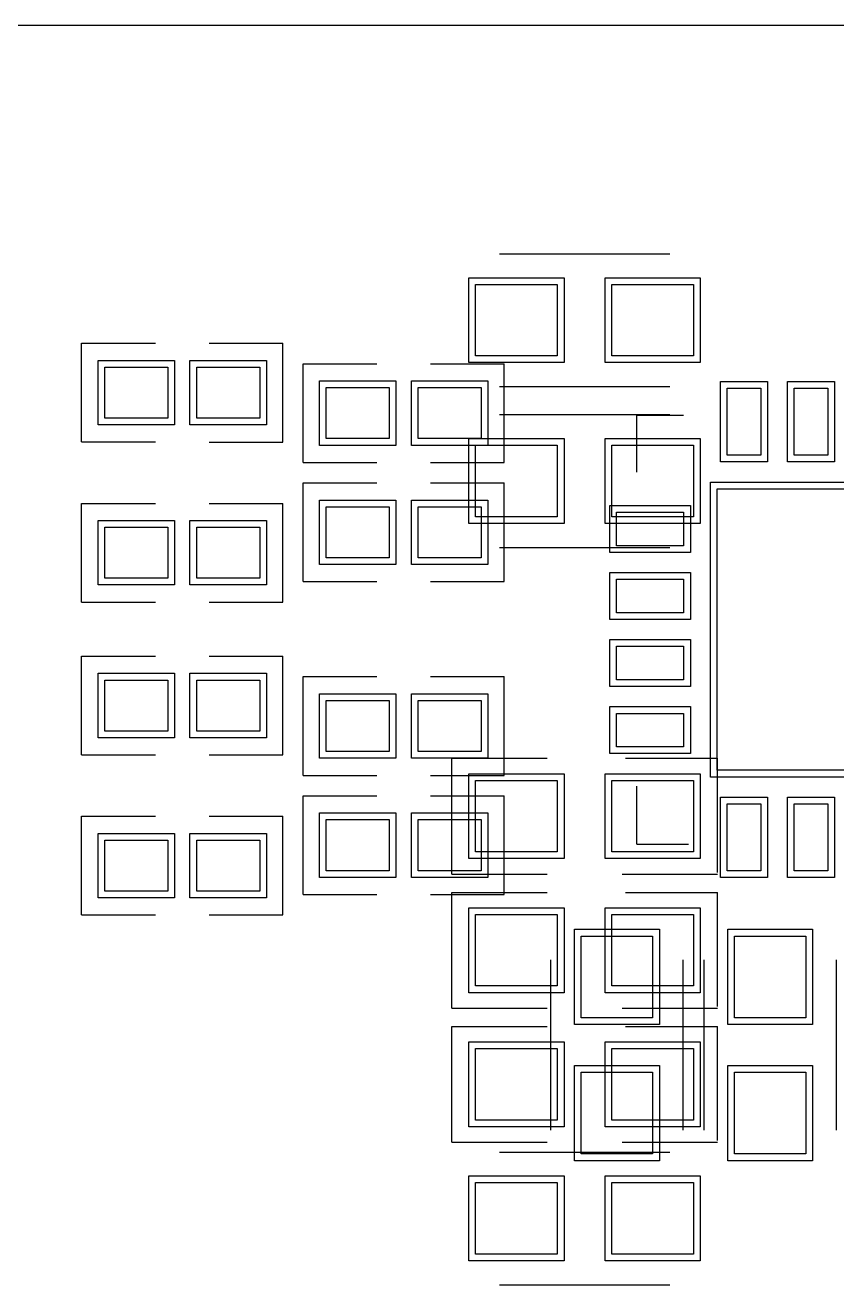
# Model space of a CAD drawing. Header units: inches. Extents: x -5 to 125, y -8 to 83.
# Drawn here: x 83.42 to 89.47, y 52.08 to 61.48 of the extents above; entities that cross this region are included whole.
import ezdxf

# ---------------------------------------------------------------- set-up
doc = ezdxf.new("R2010")
doc.units = ezdxf.units.IN
for name, color, linetype in [('Bottom Overlay', 54, 'Continuous'), ('Bottom Paste', 16, 'Continuous'), ('Bottom Solder', 6, 'Continuous'), ('Top Overlay', 2, 'Continuous'), ('Top Paste', 8, 'Continuous'), ('Top Solder', 216, 'Continuous')]:
    doc.layers.add(name, color=color, linetype=linetype)

# ---------------------------------------------------------------- blocks, each defined once
blk = doc.blocks.new('0201R_3')
at = {"layer": 'Top Overlay'}
for p, q in [((-0.2, 0.3683), (-0.75, 0.3683)), ((-0.75, 0.3683), (-0.75, -0.368)), ((0.75, 0.368), (0.2, 0.368)), ((0.75, 0.368), (0.75, -0.368)), ((-0.2, -0.3683), (-0.75, -0.368)), ((0.75, -0.368), (0.2, -0.368))]:
    blk.add_line(p, q, dxfattribs=at)
at = {"layer": 'Top Paste'}
for p, q in [((-0.5778, -0.1905), (-0.5778, 0.1905)), ((-0.5778, 0.1905), (-0.108, 0.1905)), ((-0.108, 0.1905), (-0.108, -0.1905)), ((0.108, -0.1905), (0.108, 0.1905)), ((0.108, 0.1905), (0.5778, 0.1905)), ((0.5778, 0.1905), (0.5778, -0.1905)), ((-0.108, -0.1905), (-0.5778, -0.1905)), ((0.5778, -0.1905), (0.108, -0.1905))]:
    blk.add_line(p, q, dxfattribs=at)
at = {"layer": 'Top Solder'}
for p, q in [((-0.6278, -0.2405), (-0.6278, 0.2405)), ((-0.6278, 0.2405), (-0.058, 0.2405)), ((-0.058, 0.2405), (-0.058, -0.2405)), ((0.058, -0.2405), (0.058, 0.2405)), ((0.058, 0.2405), (0.6278, 0.2405)), ((0.6278, 0.2405), (0.6278, -0.2405)), ((-0.058, -0.2405), (-0.6278, -0.2405)), ((0.6278, -0.2405), (0.058, -0.2405))]:
    blk.add_line(p, q, dxfattribs=at)
blk = doc.blocks.new('0201R_4')
at = {"layer": 'Top Overlay'}
for p, q in [((-0.2, 0.3683), (-0.75, 0.3683)), ((-0.75, 0.3683), (-0.75, -0.368)), ((0.75, 0.368), (0.2, 0.368)), ((0.75, 0.368), (0.75, -0.368)), ((-0.2, -0.3683), (-0.75, -0.368)), ((0.75, -0.368), (0.2, -0.368))]:
    blk.add_line(p, q, dxfattribs=at)
at = {"layer": 'Top Paste'}
for p, q in [((-0.5778, -0.1905), (-0.5778, 0.1905)), ((-0.5778, 0.1905), (-0.108, 0.1905)), ((-0.108, 0.1905), (-0.108, -0.1905)), ((0.108, -0.1905), (0.108, 0.1905)), ((0.108, 0.1905), (0.5778, 0.1905)), ((0.5778, 0.1905), (0.5778, -0.1905)), ((-0.108, -0.1905), (-0.5778, -0.1905)), ((0.5778, -0.1905), (0.108, -0.1905))]:
    blk.add_line(p, q, dxfattribs=at)
at = {"layer": 'Top Solder'}
for p, q in [((-0.6278, -0.2405), (-0.6278, 0.2405)), ((-0.6278, 0.2405), (-0.058, 0.2405)), ((-0.058, 0.2405), (-0.058, -0.2405)), ((0.058, -0.2405), (0.058, 0.2405)), ((0.058, 0.2405), (0.6278, 0.2405)), ((0.6278, 0.2405), (0.6278, -0.2405)), ((-0.058, -0.2405), (-0.6278, -0.2405)), ((0.6278, -0.2405), (0.058, -0.2405))]:
    blk.add_line(p, q, dxfattribs=at)
blk = doc.blocks.new('0201R_5')
at = {"layer": 'Top Overlay'}
for p, q in [((-0.2, 0.3683), (-0.75, 0.3683)), ((-0.75, 0.3683), (-0.75, -0.368)), ((0.75, 0.368), (0.2, 0.368)), ((0.75, 0.368), (0.75, -0.368)), ((-0.2, -0.3683), (-0.75, -0.368)), ((0.75, -0.368), (0.2, -0.368))]:
    blk.add_line(p, q, dxfattribs=at)
at = {"layer": 'Top Paste'}
for p, q in [((-0.5778, -0.1905), (-0.5778, 0.1905)), ((-0.5778, 0.1905), (-0.108, 0.1905)), ((-0.108, 0.1905), (-0.108, -0.1905)), ((0.108, -0.1905), (0.108, 0.1905)), ((0.108, 0.1905), (0.5778, 0.1905)), ((0.5778, 0.1905), (0.5778, -0.1905)), ((-0.108, -0.1905), (-0.5778, -0.1905)), ((0.5778, -0.1905), (0.108, -0.1905))]:
    blk.add_line(p, q, dxfattribs=at)
at = {"layer": 'Top Solder'}
for p, q in [((-0.6278, -0.2405), (-0.6278, 0.2405)), ((-0.6278, 0.2405), (-0.058, 0.2405)), ((-0.058, 0.2405), (-0.058, -0.2405)), ((0.058, -0.2405), (0.058, 0.2405)), ((0.058, 0.2405), (0.6278, 0.2405)), ((0.6278, 0.2405), (0.6278, -0.2405)), ((-0.058, -0.2405), (-0.6278, -0.2405)), ((0.6278, -0.2405), (0.058, -0.2405))]:
    blk.add_line(p, q, dxfattribs=at)
blk = doc.blocks.new('0201R_6')
at = {"layer": 'Top Overlay'}
for p, q in [((-0.2, 0.3683), (-0.75, 0.3683)), ((-0.75, 0.3683), (-0.75, -0.368)), ((0.75, 0.368), (0.2, 0.368)), ((0.75, 0.368), (0.75, -0.368)), ((-0.2, -0.3683), (-0.75, -0.368)), ((0.75, -0.368), (0.2, -0.368))]:
    blk.add_line(p, q, dxfattribs=at)
at = {"layer": 'Top Paste'}
for p, q in [((-0.5778, -0.1905), (-0.5778, 0.1905)), ((-0.5778, 0.1905), (-0.108, 0.1905)), ((-0.108, 0.1905), (-0.108, -0.1905)), ((0.108, -0.1905), (0.108, 0.1905)), ((0.108, 0.1905), (0.5778, 0.1905)), ((0.5778, 0.1905), (0.5778, -0.1905)), ((-0.108, -0.1905), (-0.5778, -0.1905)), ((0.5778, -0.1905), (0.108, -0.1905))]:
    blk.add_line(p, q, dxfattribs=at)
at = {"layer": 'Top Solder'}
for p, q in [((-0.6278, -0.2405), (-0.6278, 0.2405)), ((-0.6278, 0.2405), (-0.058, 0.2405)), ((-0.058, 0.2405), (-0.058, -0.2405)), ((0.058, -0.2405), (0.058, 0.2405)), ((0.058, 0.2405), (0.6278, 0.2405)), ((0.6278, 0.2405), (0.6278, -0.2405)), ((-0.058, -0.2405), (-0.6278, -0.2405)), ((0.6278, -0.2405), (0.058, -0.2405))]:
    blk.add_line(p, q, dxfattribs=at)
blk = doc.blocks.new('0201R_7')
at = {"layer": 'Top Overlay'}
for p, q in [((-0.2, 0.3683), (-0.75, 0.3683)), ((-0.75, 0.3683), (-0.75, -0.368)), ((0.75, 0.368), (0.2, 0.368)), ((0.75, 0.368), (0.75, -0.368)), ((-0.2, -0.3683), (-0.75, -0.368)), ((0.75, -0.368), (0.2, -0.368))]:
    blk.add_line(p, q, dxfattribs=at)
at = {"layer": 'Top Paste'}
for p, q in [((-0.5778, -0.1905), (-0.5778, 0.1905)), ((-0.5778, 0.1905), (-0.108, 0.1905)), ((-0.108, 0.1905), (-0.108, -0.1905)), ((0.108, -0.1905), (0.108, 0.1905)), ((0.108, 0.1905), (0.5778, 0.1905)), ((0.5778, 0.1905), (0.5778, -0.1905)), ((-0.108, -0.1905), (-0.5778, -0.1905)), ((0.5778, -0.1905), (0.108, -0.1905))]:
    blk.add_line(p, q, dxfattribs=at)
at = {"layer": 'Top Solder'}
for p, q in [((-0.6278, -0.2405), (-0.6278, 0.2405)), ((-0.6278, 0.2405), (-0.058, 0.2405)), ((-0.058, 0.2405), (-0.058, -0.2405)), ((0.058, -0.2405), (0.058, 0.2405)), ((0.058, 0.2405), (0.6278, 0.2405)), ((0.6278, 0.2405), (0.6278, -0.2405)), ((-0.058, -0.2405), (-0.6278, -0.2405)), ((0.6278, -0.2405), (0.058, -0.2405))]:
    blk.add_line(p, q, dxfattribs=at)
blk = doc.blocks.new('0201R_8')
at = {"layer": 'Top Overlay'}
for p, q in [((-0.2, 0.3683), (-0.75, 0.3683)), ((-0.75, 0.3683), (-0.75, -0.368)), ((0.75, 0.368), (0.2, 0.368)), ((0.75, 0.368), (0.75, -0.368)), ((-0.2, -0.3683), (-0.75, -0.368)), ((0.75, -0.368), (0.2, -0.368))]:
    blk.add_line(p, q, dxfattribs=at)
at = {"layer": 'Top Paste'}
for p, q in [((-0.5778, -0.1905), (-0.5778, 0.1905)), ((-0.5778, 0.1905), (-0.108, 0.1905)), ((-0.108, 0.1905), (-0.108, -0.1905)), ((0.108, -0.1905), (0.108, 0.1905)), ((0.108, 0.1905), (0.5778, 0.1905)), ((0.5778, 0.1905), (0.5778, -0.1905)), ((-0.108, -0.1905), (-0.5778, -0.1905)), ((0.5778, -0.1905), (0.108, -0.1905))]:
    blk.add_line(p, q, dxfattribs=at)
at = {"layer": 'Top Solder'}
for p, q in [((-0.6278, -0.2405), (-0.6278, 0.2405)), ((-0.6278, 0.2405), (-0.058, 0.2405)), ((-0.058, 0.2405), (-0.058, -0.2405)), ((0.058, -0.2405), (0.058, 0.2405)), ((0.058, 0.2405), (0.6278, 0.2405)), ((0.6278, 0.2405), (0.6278, -0.2405)), ((-0.058, -0.2405), (-0.6278, -0.2405)), ((0.6278, -0.2405), (0.058, -0.2405))]:
    blk.add_line(p, q, dxfattribs=at)
blk = doc.blocks.new('0201R_10')
at = {"layer": 'Top Overlay'}
for p, q in [((-0.2, 0.3683), (-0.75, 0.3683)), ((-0.75, 0.3683), (-0.75, -0.368)), ((0.75, 0.368), (0.2, 0.368)), ((0.75, 0.368), (0.75, -0.368)), ((-0.2, -0.3683), (-0.75, -0.368)), ((0.75, -0.368), (0.2, -0.368))]:
    blk.add_line(p, q, dxfattribs=at)
at = {"layer": 'Top Paste'}
for p, q in [((-0.5778, -0.1905), (-0.5778, 0.1905)), ((-0.5778, 0.1905), (-0.108, 0.1905)), ((-0.108, 0.1905), (-0.108, -0.1905)), ((0.108, -0.1905), (0.108, 0.1905)), ((0.108, 0.1905), (0.5778, 0.1905)), ((0.5778, 0.1905), (0.5778, -0.1905)), ((-0.108, -0.1905), (-0.5778, -0.1905)), ((0.5778, -0.1905), (0.108, -0.1905))]:
    blk.add_line(p, q, dxfattribs=at)
at = {"layer": 'Top Solder'}
for p, q in [((-0.6278, -0.2405), (-0.6278, 0.2405)), ((-0.6278, 0.2405), (-0.058, 0.2405)), ((-0.058, 0.2405), (-0.058, -0.2405)), ((0.058, -0.2405), (0.058, 0.2405)), ((0.058, 0.2405), (0.6278, 0.2405)), ((0.6278, 0.2405), (0.6278, -0.2405)), ((-0.058, -0.2405), (-0.6278, -0.2405)), ((0.6278, -0.2405), (0.058, -0.2405))]:
    blk.add_line(p, q, dxfattribs=at)
blk = doc.blocks.new('0402C_11')
at = {"layer": 'Top Overlay'}
for p, q in [((0.635, 0.4953), (-0.635, 0.4953)), ((-0.635, -0.495), (0.635, -0.495))]:
    blk.add_line(p, q, dxfattribs=at)
at = {"layer": 'Top Paste'}
for p, q in [((-0.8128, -0.2667), (-0.8128, 0.2667)), ((-0.8128, 0.2667), (-0.2032, 0.2667)), ((-0.2032, 0.2667), (-0.2032, -0.2667)), ((0.2032, -0.2667), (0.2032, 0.2667)), ((0.2032, 0.2667), (0.8128, 0.2667)), ((0.8128, 0.2667), (0.8128, -0.2667)), ((-0.2032, -0.2667), (-0.8128, -0.2667)), ((0.8128, -0.2667), (0.2032, -0.2667))]:
    blk.add_line(p, q, dxfattribs=at)
at = {"layer": 'Top Solder'}
for p, q in [((-0.8628, -0.3167), (-0.8628, 0.3167)), ((-0.8628, 0.3167), (-0.1532, 0.3167)), ((-0.1532, 0.3167), (-0.1532, -0.3167)), ((0.1532, -0.3167), (0.1532, 0.3167)), ((0.1532, 0.3167), (0.8628, 0.3167)), ((0.8628, 0.3167), (0.8628, -0.3167)), ((-0.1532, -0.3167), (-0.8628, -0.3167)), ((0.8628, -0.3167), (0.1532, -0.3167))]:
    blk.add_line(p, q, dxfattribs=at)
blk = doc.blocks.new('QFN14_2_5_3_2_12')
at = {"layer": 'Top Overlay'}
for p, q in [((-0.95, 1.6), (-1.3, 1.6)), ((-1.3, 1.6), (-1.3, 1.1684)), ((1.3, 1.6), (0.9146, 1.6)), ((1.3, 1.6), (1.3, 1.1684)), ((-1.3, -1.173), (-1.3, -1.6)), ((1.3, -1.173), (1.3, -1.6)), ((-0.95, -1.6), (-1.3, -1.6)), ((1.3, -1.6), (0.95, -1.6))]:
    blk.add_line(p, q, dxfattribs=at)
blk.add_circle((-2.0193, 0.762), 0.127, dxfattribs=at)
at = {"layer": 'Top Paste'}
for p, q in [((-0.625, 1.3), (-0.625, 1.8)), ((-0.625, 1.8), (-0.375, 1.8)), ((-0.375, 1.8), (-0.375, 1.3)), ((-0.125, 1.3), (-0.125, 1.8)), ((-0.125, 1.8), (0.125, 1.8)), ((0.125, 1.8), (0.125, 1.3)), ((0.375, 1.3), (0.375, 1.8)), ((0.375, 1.8), (0.625, 1.8)), ((0.625, 1.8), (0.625, 1.3)), ((-0.375, 1.3), (-0.625, 1.3)), ((0.125, 1.3), (-0.125, 1.3)), ((0.625, 1.3), (0.375, 1.3)), ((-0.7, -1.05), (-0.7, 1.05)), ((-0.7, 1.05), (0.7, 1.05)), ((0.7, 1.05), (0.7, -1.05)), ((-1.45, 0.625), (-1.45, 0.875)), ((-1.45, 0.875), (-0.95, 0.875)), ((-0.95, 0.875), (-0.95, 0.625)), ((0.95, 0.625), (0.95, 0.875)), ((0.95, 0.875), (1.45, 0.875)), ((1.45, 0.875), (1.45, 0.625)), ((-0.95, 0.625), (-1.45, 0.625)), ((1.45, 0.625), (0.95, 0.625)), ((-1.45, 0.125), (-1.45, 0.375)), ((-1.45, 0.375), (-0.95, 0.375)), ((-0.95, 0.375), (-0.95, 0.125)), ((0.95, 0.125), (0.95, 0.375)), ((0.95, 0.375), (1.45, 0.375)), ((1.45, 0.375), (1.45, 0.125)), ((-0.95, 0.125), (-1.45, 0.125)), ((1.45, 0.125), (0.95, 0.125)), ((-1.45, -0.375), (-1.45, -0.125)), ((-1.45, -0.125), (-0.95, -0.125)), ((-0.95, -0.125), (-0.95, -0.375)), ((0.95, -0.375), (0.95, -0.125)), ((0.95, -0.125), (1.45, -0.125)), ((1.45, -0.125), (1.45, -0.375)), ((-0.95, -0.375), (-1.45, -0.375)), ((1.45, -0.375), (0.95, -0.375)), ((-1.45, -0.875), (-1.45, -0.625)), ((-1.45, -0.625), (-0.95, -0.625)), ((-0.95, -0.625), (-0.95, -0.875)), ((0.95, -0.875), (0.95, -0.625)), ((0.95, -0.625), (1.45, -0.625)), ((1.45, -0.625), (1.45, -0.875)), ((-0.95, -0.875), (-1.45, -0.875)), ((1.45, -0.875), (0.95, -0.875)), ((0.7, -1.05), (-0.7, -1.05)), ((-0.625, -1.8), (-0.625, -1.3)), ((-0.625, -1.3), (-0.375, -1.3)), ((-0.375, -1.3), (-0.375, -1.8)), ((-0.125, -1.8), (-0.125, -1.3)), ((-0.125, -1.3), (0.125, -1.3)), ((0.125, -1.3), (0.125, -1.8)), ((0.375, -1.3), (0.625, -1.3)), ((0.375, -1.8), (0.375, -1.3)), ((0.625, -1.3), (0.625, -1.8)), ((-0.375, -1.8), (-0.625, -1.8)), ((0.125, -1.8), (-0.125, -1.8)), ((0.625, -1.8), (0.375, -1.8))]:
    blk.add_line(p, q, dxfattribs=at)
at = {"layer": 'Top Solder'}
for p, q in [((-0.675, 1.25), (-0.675, 1.85)), ((-0.675, 1.85), (-0.325, 1.85)), ((-0.325, 1.85), (-0.325, 1.25)), ((-0.175, 1.25), (-0.175, 1.85)), ((-0.175, 1.85), (0.175, 1.85)), ((0.175, 1.85), (0.175, 1.25)), ((0.325, 1.25), (0.325, 1.85)), ((0.325, 1.85), (0.675, 1.85)), ((0.675, 1.85), (0.675, 1.25)), ((-0.325, 1.25), (-0.675, 1.25)), ((0.175, 1.25), (-0.175, 1.25)), ((0.675, 1.25), (0.325, 1.25)), ((-0.75, -1.1), (-0.75, 1.1)), ((-0.75, 1.1), (0.75, 1.1)), ((0.75, 1.1), (0.75, -1.1)), ((-1.5, 0.575), (-1.5, 0.925)), ((-1.5, 0.925), (-0.9, 0.925)), ((-0.9, 0.925), (-0.9, 0.575)), ((0.9, 0.575), (0.9, 0.925)), ((0.9, 0.925), (1.5, 0.925)), ((1.5, 0.925), (1.5, 0.575)), ((-0.9, 0.575), (-1.5, 0.575)), ((1.5, 0.575), (0.9, 0.575)), ((-1.5, 0.075), (-1.5, 0.425)), ((-1.5, 0.425), (-0.9, 0.425)), ((-0.9, 0.425), (-0.9, 0.075)), ((0.9, 0.075), (0.9, 0.425)), ((0.9, 0.425), (1.5, 0.425)), ((1.5, 0.425), (1.5, 0.075)), ((-0.9, 0.075), (-1.5, 0.075)), ((1.5, 0.075), (0.9, 0.075)), ((-1.5, -0.425), (-1.5, -0.075)), ((-1.5, -0.075), (-0.9, -0.075)), ((-0.9, -0.075), (-0.9, -0.425)), ((0.9, -0.425), (0.9, -0.075)), ((0.9, -0.075), (1.5, -0.075)), ((1.5, -0.075), (1.5, -0.425)), ((-0.9, -0.425), (-1.5, -0.425)), ((1.5, -0.425), (0.9, -0.425)), ((-1.5, -0.925), (-1.5, -0.575)), ((-1.5, -0.575), (-0.9, -0.575)), ((-0.9, -0.575), (-0.9, -0.925)), ((0.9, -0.925), (0.9, -0.575)), ((0.9, -0.575), (1.5, -0.575)), ((1.5, -0.575), (1.5, -0.925)), ((-0.9, -0.925), (-1.5, -0.925)), ((1.5, -0.925), (0.9, -0.925)), ((0.75, -1.1), (-0.75, -1.1)), ((-0.675, -1.85), (-0.675, -1.25)), ((-0.675, -1.25), (-0.325, -1.25)), ((-0.325, -1.25), (-0.325, -1.85)), ((-0.175, -1.85), (-0.175, -1.25)), ((-0.175, -1.25), (0.175, -1.25)), ((0.175, -1.25), (0.175, -1.85)), ((0.325, -1.25), (0.675, -1.25)), ((0.325, -1.85), (0.325, -1.25)), ((0.675, -1.25), (0.675, -1.85)), ((-0.325, -1.85), (-0.675, -1.85)), ((0.175, -1.85), (-0.175, -1.85)), ((0.675, -1.85), (0.325, -1.85))]:
    blk.add_line(p, q, dxfattribs=at)
blk = doc.blocks.new('0201R_13')
at = {"layer": 'Top Overlay'}
for p, q in [((-0.2, 0.3683), (-0.75, 0.3683)), ((-0.75, 0.3683), (-0.75, -0.368)), ((0.75, 0.368), (0.2, 0.368)), ((0.75, 0.368), (0.75, -0.368)), ((-0.2, -0.3683), (-0.75, -0.368)), ((0.75, -0.368), (0.2, -0.368))]:
    blk.add_line(p, q, dxfattribs=at)
at = {"layer": 'Top Paste'}
for p, q in [((-0.5778, -0.1905), (-0.5778, 0.1905)), ((-0.5778, 0.1905), (-0.108, 0.1905)), ((-0.108, 0.1905), (-0.108, -0.1905)), ((0.108, -0.1905), (0.108, 0.1905)), ((0.108, 0.1905), (0.5778, 0.1905)), ((0.5778, 0.1905), (0.5778, -0.1905)), ((-0.108, -0.1905), (-0.5778, -0.1905)), ((0.5778, -0.1905), (0.108, -0.1905))]:
    blk.add_line(p, q, dxfattribs=at)
at = {"layer": 'Top Solder'}
for p, q in [((-0.6278, -0.2405), (-0.6278, 0.2405)), ((-0.6278, 0.2405), (-0.058, 0.2405)), ((-0.058, 0.2405), (-0.058, -0.2405)), ((0.058, -0.2405), (0.058, 0.2405)), ((0.058, 0.2405), (0.6278, 0.2405)), ((0.6278, 0.2405), (0.6278, -0.2405)), ((-0.058, -0.2405), (-0.6278, -0.2405)), ((0.6278, -0.2405), (0.058, -0.2405))]:
    blk.add_line(p, q, dxfattribs=at)
blk = doc.blocks.new('0402C_14')
at = {"layer": 'Top Overlay'}
for p, q in [((0.635, 0.4953), (-0.635, 0.4953)), ((-0.635, -0.495), (0.635, -0.495))]:
    blk.add_line(p, q, dxfattribs=at)
at = {"layer": 'Top Paste'}
for p, q in [((-0.8128, -0.2667), (-0.8128, 0.2667)), ((-0.8128, 0.2667), (-0.2032, 0.2667)), ((-0.2032, 0.2667), (-0.2032, -0.2667)), ((0.2032, -0.2667), (0.2032, 0.2667)), ((0.2032, 0.2667), (0.8128, 0.2667)), ((0.8128, 0.2667), (0.8128, -0.2667)), ((-0.2032, -0.2667), (-0.8128, -0.2667)), ((0.8128, -0.2667), (0.2032, -0.2667))]:
    blk.add_line(p, q, dxfattribs=at)
at = {"layer": 'Top Solder'}
for p, q in [((-0.8628, -0.3167), (-0.8628, 0.3167)), ((-0.8628, 0.3167), (-0.1532, 0.3167)), ((-0.1532, 0.3167), (-0.1532, -0.3167)), ((0.1532, -0.3167), (0.1532, 0.3167)), ((0.1532, 0.3167), (0.8628, 0.3167)), ((0.8628, 0.3167), (0.8628, -0.3167)), ((-0.1532, -0.3167), (-0.8628, -0.3167)), ((0.8628, -0.3167), (0.1532, -0.3167))]:
    blk.add_line(p, q, dxfattribs=at)
blk = doc.blocks.new('0402R_B_109')
at = {"layer": 'Bottom Overlay'}
for p, q in [((-0.9906, -0.432), (-0.9906, 0.4318)), ((-0.9906, 0.4318), (-0.279, 0.4318)), ((0.3048, 0.432), (0.9906, 0.432)), ((0.9906, -0.4191), (0.9906, 0.432)), ((-0.9906, -0.432), (-0.2794, -0.432)), ((0.2794, -0.432), (0.9906, -0.432))]:
    blk.add_line(p, q, dxfattribs=at)
at = {"layer": 'Bottom Paste'}
for p, q in [((-0.813, -0.2665), (-0.813, 0.2665)), ((-0.813, 0.2665), (-0.203, 0.2665)), ((-0.203, 0.2665), (-0.203, -0.2665)), ((0.203, -0.2665), (0.203, 0.2665)), ((0.203, 0.2665), (0.813, 0.2665)), ((0.813, 0.2665), (0.813, -0.2665)), ((-0.203, -0.2665), (-0.813, -0.2665)), ((0.813, -0.2665), (0.203, -0.2665))]:
    blk.add_line(p, q, dxfattribs=at)
at = {"layer": 'Bottom Solder'}
for p, q in [((-0.863, -0.3165), (-0.863, 0.3165)), ((-0.863, 0.3165), (-0.153, 0.3165)), ((-0.153, 0.3165), (-0.153, -0.3165)), ((0.153, -0.3165), (0.153, 0.3165)), ((0.153, 0.3165), (0.863, 0.3165)), ((0.863, 0.3165), (0.863, -0.3165)), ((-0.153, -0.3165), (-0.863, -0.3165)), ((0.863, -0.3165), (0.153, -0.3165))]:
    blk.add_line(p, q, dxfattribs=at)
blk = doc.blocks.new('0402R_B_110')
at = {"layer": 'Bottom Overlay'}
for p, q in [((-0.9906, -0.432), (-0.9906, 0.4318)), ((-0.9906, 0.4318), (-0.279, 0.4318)), ((0.3048, 0.432), (0.9906, 0.432)), ((0.9906, -0.4191), (0.9906, 0.432)), ((-0.9906, -0.432), (-0.2794, -0.432)), ((0.2794, -0.432), (0.9906, -0.432))]:
    blk.add_line(p, q, dxfattribs=at)
at = {"layer": 'Bottom Paste'}
for p, q in [((-0.813, -0.2665), (-0.813, 0.2665)), ((-0.813, 0.2665), (-0.203, 0.2665)), ((-0.203, 0.2665), (-0.203, -0.2665)), ((0.203, -0.2665), (0.203, 0.2665)), ((0.203, 0.2665), (0.813, 0.2665)), ((0.813, 0.2665), (0.813, -0.2665)), ((-0.203, -0.2665), (-0.813, -0.2665)), ((0.813, -0.2665), (0.203, -0.2665))]:
    blk.add_line(p, q, dxfattribs=at)
at = {"layer": 'Bottom Solder'}
for p, q in [((-0.863, -0.3165), (-0.863, 0.3165)), ((-0.863, 0.3165), (-0.153, 0.3165)), ((-0.153, 0.3165), (-0.153, -0.3165)), ((0.153, -0.3165), (0.153, 0.3165)), ((0.153, 0.3165), (0.863, 0.3165)), ((0.863, 0.3165), (0.863, -0.3165)), ((-0.153, -0.3165), (-0.863, -0.3165)), ((0.863, -0.3165), (0.153, -0.3165))]:
    blk.add_line(p, q, dxfattribs=at)
blk = doc.blocks.new('0402R_B_111')
at = {"layer": 'Bottom Overlay'}
for p, q in [((-0.9906, -0.432), (-0.9906, 0.4318)), ((-0.9906, 0.4318), (-0.279, 0.4318)), ((0.3048, 0.432), (0.9906, 0.432)), ((0.9906, -0.4191), (0.9906, 0.432)), ((-0.9906, -0.432), (-0.2794, -0.432)), ((0.2794, -0.432), (0.9906, -0.432))]:
    blk.add_line(p, q, dxfattribs=at)
at = {"layer": 'Bottom Paste'}
for p, q in [((-0.813, -0.2665), (-0.813, 0.2665)), ((-0.813, 0.2665), (-0.203, 0.2665)), ((-0.203, 0.2665), (-0.203, -0.2665)), ((0.203, -0.2665), (0.203, 0.2665)), ((0.203, 0.2665), (0.813, 0.2665)), ((0.813, 0.2665), (0.813, -0.2665)), ((-0.203, -0.2665), (-0.813, -0.2665)), ((0.813, -0.2665), (0.203, -0.2665))]:
    blk.add_line(p, q, dxfattribs=at)
at = {"layer": 'Bottom Solder'}
for p, q in [((-0.863, -0.3165), (-0.863, 0.3165)), ((-0.863, 0.3165), (-0.153, 0.3165)), ((-0.153, 0.3165), (-0.153, -0.3165)), ((0.153, -0.3165), (0.153, 0.3165)), ((0.153, 0.3165), (0.863, 0.3165)), ((0.863, 0.3165), (0.863, -0.3165)), ((-0.153, -0.3165), (-0.863, -0.3165)), ((0.863, -0.3165), (0.153, -0.3165))]:
    blk.add_line(p, q, dxfattribs=at)
blk = doc.blocks.new('M_2_M_K___B_271')
at = {"layer": 'Bottom Overlay'}
blk.add_line((10.9, 79.75), (10.9, 3.75), dxfattribs=at)
blk = doc.blocks.new('0402C_B_346')
at = {"layer": 'Bottom Overlay'}
for p, q in [((-0.635, 0.495), (0.635, 0.495)), ((-0.635, -0.4953), (0.635, -0.4953))]:
    blk.add_line(p, q, dxfattribs=at)
at = {"layer": 'Bottom Paste'}
for p, q in [((-0.8128, -0.2667), (-0.8128, 0.2667)), ((-0.8128, 0.2667), (-0.2032, 0.2667)), ((-0.2032, 0.2667), (-0.2032, -0.2667)), ((0.2032, -0.2667), (0.2032, 0.2667)), ((0.2032, 0.2667), (0.8128, 0.2667)), ((0.8128, 0.2667), (0.8128, -0.2667)), ((-0.2032, -0.2667), (-0.8128, -0.2667)), ((0.8128, -0.2667), (0.2032, -0.2667))]:
    blk.add_line(p, q, dxfattribs=at)
at = {"layer": 'Bottom Solder'}
for p, q in [((-0.8628, -0.3167), (-0.8628, 0.3167)), ((-0.8628, 0.3167), (-0.1532, 0.3167)), ((-0.1532, 0.3167), (-0.1532, -0.3167)), ((0.1532, -0.3167), (0.1532, 0.3167)), ((0.1532, 0.3167), (0.8628, 0.3167)), ((0.8628, 0.3167), (0.8628, -0.3167)), ((-0.1532, -0.3167), (-0.8628, -0.3167)), ((0.8628, -0.3167), (0.1532, -0.3167))]:
    blk.add_line(p, q, dxfattribs=at)
blk = doc.blocks.new('0402C_B_349')
at = {"layer": 'Bottom Overlay'}
for p, q in [((-0.635, 0.495), (0.635, 0.495)), ((-0.635, -0.4953), (0.635, -0.4953))]:
    blk.add_line(p, q, dxfattribs=at)
at = {"layer": 'Bottom Paste'}
for p, q in [((-0.8128, -0.2667), (-0.8128, 0.2667)), ((-0.8128, 0.2667), (-0.2032, 0.2667)), ((-0.2032, 0.2667), (-0.2032, -0.2667)), ((0.2032, -0.2667), (0.2032, 0.2667)), ((0.2032, 0.2667), (0.8128, 0.2667)), ((0.8128, 0.2667), (0.8128, -0.2667)), ((-0.2032, -0.2667), (-0.8128, -0.2667)), ((0.8128, -0.2667), (0.2032, -0.2667))]:
    blk.add_line(p, q, dxfattribs=at)
at = {"layer": 'Bottom Solder'}
for p, q in [((-0.8628, -0.3167), (-0.8628, 0.3167)), ((-0.8628, 0.3167), (-0.1532, 0.3167)), ((-0.1532, 0.3167), (-0.1532, -0.3167)), ((0.1532, -0.3167), (0.1532, 0.3167)), ((0.1532, 0.3167), (0.8628, 0.3167)), ((0.8628, 0.3167), (0.8628, -0.3167)), ((-0.1532, -0.3167), (-0.8628, -0.3167)), ((0.8628, -0.3167), (0.1532, -0.3167))]:
    blk.add_line(p, q, dxfattribs=at)
blk = doc.blocks.new('0402C_B_350')
at = {"layer": 'Bottom Overlay'}
for p, q in [((-0.635, 0.495), (0.635, 0.495)), ((-0.635, -0.4953), (0.635, -0.4953))]:
    blk.add_line(p, q, dxfattribs=at)
at = {"layer": 'Bottom Paste'}
for p, q in [((-0.8128, -0.2667), (-0.8128, 0.2667)), ((-0.8128, 0.2667), (-0.2032, 0.2667)), ((-0.2032, 0.2667), (-0.2032, -0.2667)), ((0.2032, -0.2667), (0.2032, 0.2667)), ((0.2032, 0.2667), (0.8128, 0.2667)), ((0.8128, 0.2667), (0.8128, -0.2667)), ((-0.2032, -0.2667), (-0.8128, -0.2667)), ((0.8128, -0.2667), (0.2032, -0.2667))]:
    blk.add_line(p, q, dxfattribs=at)
at = {"layer": 'Bottom Solder'}
for p, q in [((-0.8628, -0.3167), (-0.8628, 0.3167)), ((-0.8628, 0.3167), (-0.1532, 0.3167)), ((-0.1532, 0.3167), (-0.1532, -0.3167)), ((0.1532, -0.3167), (0.1532, 0.3167)), ((0.1532, 0.3167), (0.8628, 0.3167)), ((0.8628, 0.3167), (0.8628, -0.3167)), ((-0.1532, -0.3167), (-0.8628, -0.3167)), ((0.8628, -0.3167), (0.1532, -0.3167))]:
    blk.add_line(p, q, dxfattribs=at)

msp = doc.modelspace()

# ---------------------------------------------------------------- block references
for name, p, rotation in [('M_2_M_K___B_271', (94.075, 50.58), 90), ('0201R_4', (84.5915, 58.7391), 180), ('0201R_5', (86.2425, 58.5867), 180), ('QFN14_2_5_3_2_12', (89.281, 56.9722), 180), ('0201R_6', (86.2425, 57.6977), 180), ('0201R_3', (84.5915, 57.5453), 180), ('0201R_10', (84.5915, 56.4052), 180), ('0201R_7', (86.2425, 56.2528), 180), ('0201R_8', (86.2425, 55.3638), 180), ('0201R_13', (84.5915, 55.2114), 180), ('0402C_14', (87.8332, 53.8734), 90), ('0402C_11', (88.9762, 53.8734), 90)]:
    msp.add_blockref(name, p, dxfattribs=dict(rotation=rotation))
for name, p in [('0402C_B_350', (87.592, 59.28)), ('0402C_B_349', (87.592, 58.08)), ('0402R_B_109', (87.592, 55.58)), ('0402R_B_110', (87.592, 54.58)), ('0402R_B_111', (87.592, 53.58)), ('0402C_B_346', (87.592, 52.58))]:
    msp.add_blockref(name, p)

doc.saveas('drawing.dxf')
